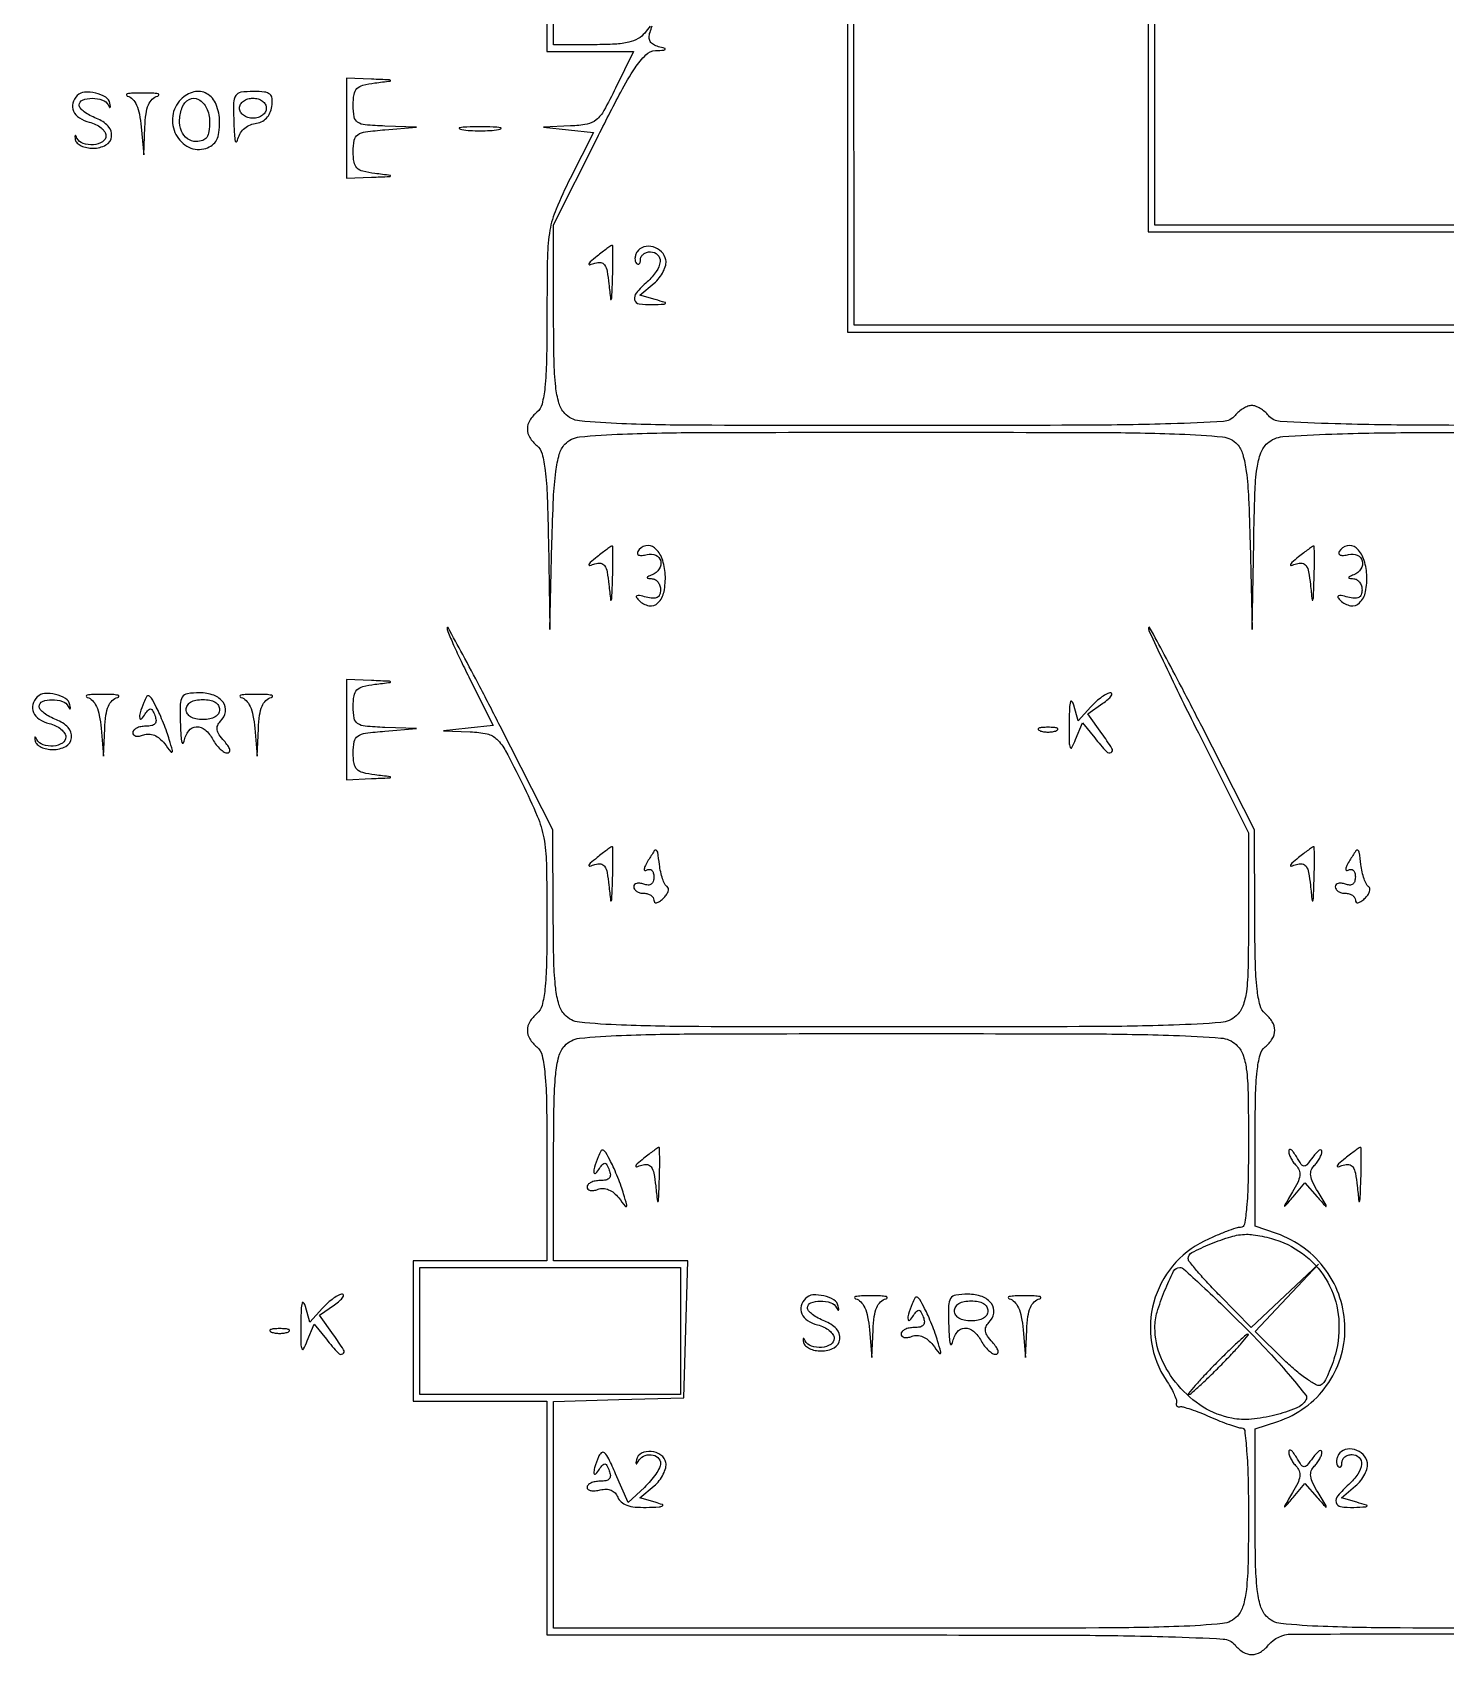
# Model space of a CAD drawing. Extents: x 8 to 431, y 55 to 556.
# Drawn here: x 8 to 219.5, y 55.1 to 297.8 of the extents above; entities that cross this region are included whole.
import ezdxf

# ---------------------------------------------------------------- set-up
doc = ezdxf.new("R2010")
doc.units = 0

msp = doc.modelspace()

# ---------------------------------------------------------------- linework, layer by layer
for points in [[(175, 350.5), (175, 268), (302.5, 268), (430, 268), (430, 163.5), (430, 59), (417.154988, 59, -0.013071), (406.239467, 59.285406, -0.190048), (402.791726, 60.85785, -0.181986), (401.268299, 64.389479, -0.011806), (401, 75.751189), (401, 88.844896), (404.412218, 89.971029, 0.15837), (411.701294, 95.318113, 0.158954), (414.442346, 103.919875, 0.156417), (411.59782, 112.587546, 0.153168), (404.221626, 118.072586), (401, 119.19565), (401, 186.597825), (401, 254), (266, 254), (131, 254), (130.947338, 306.25)], [(85, 327.024964), (85, 295), (91.489135, 295), (97.978269, 295), (95.280817, 289.5, -0.012344), (93.53065, 286.143671, -0.091796), (92.391888, 284.759491, -0.130568), (91.001229, 284.105439, -0.03461), (88.541682, 283.831897), (84.5, 283.663794), (88.232692, 283.272563), (91.965384, 282.881333), (88.482692, 275.965631, 0.016977), (86.367346, 271.384283, 0.057277), (85.443963, 268.223008, 0.037971), (85.077946, 264.334496, 0.004486), (85, 255.647409, -0.004446), (84.937979, 248.673148, -0.02107), (84.698799, 244.68615, -0.035525), (84.268029, 242.222085, -0.159836), (83.5, 241, 0.080199), (82.434111, 239.77984, 0.140402), (82.067499, 238.5, 0.140402), (82.434111, 237.22016, 0.080199), (83.5, 236, -0.157946), (84.266746, 234.789881, -0.033147), (84.734333, 232.293965, -0.020784), (85.041965, 228.325371, -0.004811), (85.217332, 221.627555), (85.434664, 208.5), (85.748747, 221.455972, -0.005087), (85.978972, 228.14387, -0.021512), (86.329693, 232.137236, -0.035701), (86.854242, 234.698738, -0.116068), (87.686402, 236.205972, -0.186651), (89.866275, 237.302809, -0.015371), (96.329111, 237.732452, -0.008205), (108.04299, 237.957752, -0.000705), (138, 238, -0.000705), (167.95701, 237.957752, -0.008205), (179.670889, 237.732452, -0.015371), (186.133725, 237.302809, -0.186651), (188.313598, 236.205972, -0.116068), (189.145758, 234.698738, -0.035701), (189.670307, 232.137236, -0.021512), (190.021028, 228.14387, -0.005087), (190.251253, 221.455972), (190.565336, 208.5), (190.782668, 221.595012, -0.004207), (190.965706, 228.912238, -0.026109), (191.286859, 232.653503, -0.054074), (191.850052, 234.897687, -0.120912), (192.828741, 236.345012, -0.166424), (195.139267, 237.337553, -0.011024), (202.467097, 237.732641, -0.007189), (215.199733, 237.954687, -0.000765), (244.828741, 238)], [(100.467718, 298.796578, 0.003123), (99.642211, 297.75, -0.103049), (98.653411, 296.910673, -0.067423), (97.2511, 296.376743, -0.043511), (95.212243, 296.084863, -0.013807), (92.139757, 296), (86, 296), (86, 327.524964)], [(245.122445, 239, -0.000828), (216.422776, 239.047551, -0.006364), (202.963288, 239.263488, -0.006665), (194.768886, 239.608683, -0.20861), (193, 240.5, 0.044245), (192.430915, 241.073934, 0.040219), (191.752108, 241.559375, 0.042584), (191.070227, 241.893232, 0.092812), (190.5, 242, 0.092812), (189.929773, 241.893232, 0.042584), (189.247892, 241.559375, 0.040219), (188.569085, 241.073934, 0.044245), (188, 240.5, -0.207775), (186.245034, 239.612173, -0.007155), (178.396372, 239.264084, -0.006632), (165.480229, 239.047773, -0.00087), (138.032543, 239, -0.000689), (107.792608, 239.04165, -0.008383), (96.20447, 239.267875, -0.016527), (89.867991, 239.707923, -0.185289), (87.654988, 240.828741, -0.11476), (86.799134, 242.369479, -0.042209), (86.316052, 244.826283, -0.02293), (86.064006, 248.763284, -0.00452), (86, 255.84302), (86, 269.028559), (92.507155, 282.014279, -0.004827), (96.047349, 288.912044, -0.026253), (98.193178, 292.521815, -0.050751), (99.807191, 294.476454, -0.1839), (101.257155, 295.116001, 0.004194), (102.492556, 295.190292, 0.224228), (102.693369, 295.302516, 0.516988), (102.646486, 295.437509, 0.007306), (101.676575, 295.703466, -0.070589), (100.930798, 296.01348, -0.1274), (100.467236, 296.479777, -0.134145), (100.302267, 297.094161, -0.082455), (100.429028, 297.837465, 0.006419), (100.750701, 298.806151, 0.542828)], [(242.826247, 59, -0.000692), (212.718712, 59.041676, -0.008417), (201.1762, 59.267951, -0.016627), (194.865493, 59.708425, -0.185147), (192.654988, 60.828741, -0.114449), (191.799882, 62.365908, -0.042349), (191.316515, 64.811899, -0.023049), (191.064189, 68.726738, -0.004569), (191, 75.751189), (191, 88.844896), (194.412218, 89.971029, 0.15837), (201.701294, 95.318113, 0.158954), (204.442346, 103.919875, 0.156417), (201.59782, 112.587546, 0.153168), (194.221626, 118.072586), (191, 119.19565), (191, 131.97538, -0.004761), (191.062997, 138.591731, -0.02188), (191.303696, 142.419719, -0.036786), (191.736738, 144.798258, -0.157391), (192.5, 146, 0.080199), (193.565889, 147.22016, 0.140402), (193.932501, 148.5, 0.140402), (193.565889, 149.77984, 0.080199), (192.5, 151, -0.158584), (191.733826, 152.212553, -0.035355), (191.293606, 154.655402, -0.021268), (191.037501, 158.584875, -0.004636), (190.947338, 165.372445), (190.894676, 178.5), (183, 194, 0.00212), (179.967834, 199.891298, 0.003748), (177.408915, 204.722892, 0.0011), (175.21354, 208.772636, 0.749873), (175.052662, 208.737504, 0.127509), (175.157549, 208.176081, 0.000913), (177.218594, 203.800083, 0.003411), (179.628955, 198.795167, 0.002169), (182.5, 193), (190, 178.024992), (190, 165.167483, -0.004118), (189.940031, 157.885406, -0.027227), (189.682263, 154.256374, -0.058416), (189.147824, 152.091689, -0.119688), (188.171259, 150.654988, -0.165585), (185.878988, 149.665852, -0.01158), (178.783558, 149.267951, -0.00742), (166.443001, 149.045531, -0.000796), (137.826247, 149, -0.000692), (107.718712, 149.041676, -0.008417), (96.1762, 149.267951, -0.016627), (89.865493, 149.708425, -0.185147), (87.654988, 150.828741, -0.11385), (86.801491, 152.35875, -0.041739), (86.309684, 154.801352, -0.023076), (86.040508, 158.689735, -0.004724), (85.947338, 165.578741), (85.894676, 178.5), (78, 194, 0.002151), (74.967813, 199.890453, 0.003806), (72.408915, 204.719229, 0.001136), (70.215748, 208.760787, 0.75011), (70.052662, 208.725036, 0.118743), (70.142968, 208.19427, 0.003653), (71.03851, 206.14623, 0.00699), (72.152045, 203.740491, 0.004759), (73.482692, 201.034369), (76.965384, 194.118667), (73.232692, 193.727437), (69.5, 193.336206), (73.530715, 193.168103, -0.043511), (76.056438, 192.84137, -0.142337), (77.52093, 192.044375, -0.075786), (78.81186, 190.304532, -0.006894), (81.280715, 185.483456, -0.014215), (83.563026, 180.520901, -0.055583), (84.531591, 177.293827, -0.040157), (84.916414, 173.468481, -0.004998), (85, 165.105901, -0.004717), (84.937136, 158.442861, -0.021771), (84.696643, 154.594109, -0.03662), (84.2639, 152.204441, -0.157718), (83.5, 151, 0.080199), (82.434111, 149.77984, 0.140402), (82.067499, 148.5, 0.140402), (82.434111, 147.22016, 0.080199), (83.5, 146, -0.166783), (84.281588, 144.718154, -0.031768), (84.705375, 141.97922, -0.018836), (84.940547, 137.489056, -0.003665), (85, 129.377555), (85, 114), (75, 114), (65, 114), (65, 103.5), (65, 93), (75, 93), (85, 93), (85, 75.5), (85, 58), (135.877555, 58, -0.000828), (164.577224, 57.952449, -0.006364), (178.036712, 57.736512, -0.006665), (186.231114, 57.391317, -0.20861), (188, 56.5, 0.080199), (189.22016, 55.434111, 0.140402), (190.5, 55.067499, 0.140402), (191.77984, 55.434111, 0.080199), (193, 56.5, -0.222289), (196.442594, 58.123261, -0.000786), (243, 58.196414, -0.000786)]]:
    msp.add_lwpolyline(points, format="xyb")
for points in [[(303.504586, 269), (176, 269), (176, 351.5)], [(130, 305.483456), (130, 253), (265, 253)]]:
    msp.add_lwpolyline(points)
for points in [[(14.708849, 288.375516, 0.131111), (14.054218, 287.244442, 0.173778), (14.148764, 286.067974, 0.143592), (15.017027, 285.056885, 0.082716), (16.5, 284.410644, -0.049341), (17.456356, 284.067489, -0.059134), (18.265625, 283.55872, -0.069524), (18.816581, 282.970385, -0.15466), (19, 282.391592, -0.262547), (18.483672, 281.476067, -0.115396), (17.114972, 281.031573, -0.103423), (15.577823, 281.219849, -0.198138), (14.658333, 282.025, 0.021854), (14.47198, 282.362824, 0.485648), (14.375208, 282.374375, 0.236791), (14.328524, 282.233682, 0.013819), (14.408333, 281.775, 0.159106), (14.684735, 281.287147, 0.073376), (15.296654, 280.874531, 0.061597), (16.131256, 280.594485, 0.050217), (17.069638, 280.5, 0.1255), (18.9886, 280.989367, 0.244553), (19.846644, 282.266134, 0.222293), (19.32576, 283.809746, 0.111599), (17.572763, 284.972336, -0.032522), (16.587883, 285.422047, -0.042058), (15.755749, 285.964184, -0.047731), (15.172992, 286.514623, -0.181587), (15, 286.975249, -0.310217), (15.506086, 287.712447, -0.092169), (16.92271, 287.975739, -0.080733), (18.483732, 287.721941, -0.199619), (19.341667, 286.975, 0.02232), (19.528118, 286.637741, 0.482015), (19.626262, 286.625625, 0.238062), (19.674298, 286.766839, 0.01415), (19.596672, 287.225, 0.211452), (18.953922, 288.138978, 0.077644), (17.458867, 288.746816, 0.075833), (15.810303, 288.878651, 0.180374)], [(30.2, 287.8, 0.165159), (28.983451, 285.332372, 0.152309), (29.467348, 282.54058, 0.164435), (31.402654, 280.660496, 0.190326), (33.952012, 280.484769, 0.08397), (34.916442, 280.9806, 0.113658), (35.547181, 281.726366, 0.086502), (35.893728, 282.834446, 0.032645), (36, 284.460399, 0.096029), (35.499449, 287.042614, 0.167908), (34.085582, 288.668855, 0.197786), (32.155539, 288.924909, 0.132457)], [(38.136182, 284.25, 0.008876), (38.215341, 282.545676, 0.037925), (38.357296, 281.538187, 0.4941), (38.526507, 281.459109, 0.228399), (38.697675, 281.688507, -0.076372), (39.02407, 282.598477, -0.077859), (39.607015, 283.36174, -0.078117), (40.393559, 283.908229, -0.077637), (41.311493, 284.188507, 0.075159), (42.252863, 284.470878, 0.088854), (43.009039, 285.009232, 0.087695), (43.538322, 285.783023, 0.071093), (43.819551, 286.75, 0.053387), (43.860755, 287.947116, 0.206043), (43.525711, 288.592774, 0.148135), (42.736387, 288.918705, 0.024371), (41.069551, 289, 0.033774), (39.189575, 288.872864, 0.224282), (38.422329, 288.374227, 0.136053), (38.111252, 287.303637, 0.010249)], [(55, 283.5), (55, 276), (58.75, 276.160037, 0.000452), (61.426656, 276.276691, 0.202828), (61.584473, 276.351893, 0.602997), (61.553502, 276.434336, 0.000683), (59.25, 276.723396, -0.02913), (57.462401, 277.051846, -0.138583), (56.566925, 277.559068, -0.156199), (56.127177, 278.424511, -0.040078), (56, 280.008567, -0.046116), (56.156018, 281.696559, -0.198938), (56.694553, 282.523795, -0.118756), (57.847215, 282.963673, -0.012368), (60.75, 283.264961), (65.5, 283.639504), (60.75, 283.819752, -0.011576), (57.793647, 284.000552, -0.124761), (56.669718, 284.388633, -0.208827), (56.145734, 285.191295, -0.041677), (56, 286.936642, -0.038303), (56.124581, 288.560487, -0.155897), (56.561012, 289.435984, -0.140669), (57.45347, 289.946433, -0.029152), (59.25, 290.276604, 0.000683), (61.553502, 290.565664, 0.602997), (61.584473, 290.648107, 0.202828), (61.426656, 290.723309, 0.000452), (58.75, 290.839963), (55, 291)], [(22.195573, 288.321156, -0.138963), (22.974312, 287.86086, -0.085142), (23.572657, 286.969011, -0.058304), (24.002483, 285.601717, -0.024421), (24.270866, 283.687158), (24.650586, 279.5), (24.825293, 283.676676, -0.022413), (24.998958, 285.676465, -0.065649), (25.357293, 287.009764, -0.102697), (25.930327, 287.850357, -0.128747), (26.75, 288.310674, 0.279395), (26.911685, 288.47732, 0.421517), (26.810937, 288.633659, 0.040136), (25.937901, 288.739189, 0.010016), (24.5, 288.767997, 0.009849), (23.060271, 288.739633, 0.038051), (22.173075, 288.636738, 0.384808), (22.058121, 288.483812, 0.315654)], [(34.5, 284.486305, -0.031034), (34.407535, 282.997993, -0.116231), (34.083715, 282.125862, -0.165281), (33.478851, 281.660044, -0.082349), (32.513695, 281.5, -0.160395), (31.202722, 281.931653, -0.137362), (30.306089, 283.083099, -0.109977), (30.018262, 284.764596, -0.079382), (30.412402, 286.63232, -0.18187), (31.45519, 287.806466, -0.246897), (32.848062, 287.807387, -0.167283), (34.062021, 286.519473, -0.106487)], [(43, 286.5, -0.130775), (42.846791, 285.924246, -0.10214), (42.416667, 285.4375, -0.08892), (41.769411, 285.111864, -0.072314), (41, 285, -0.072314), (40.230589, 285.111864, -0.08892), (39.583333, 285.4375, -0.10214), (39.153209, 285.924246, -0.130775), (39, 286.5, -0.130775), (39.153209, 287.075754, -0.10214), (39.583333, 287.5625, -0.08892), (40.230589, 287.888136, -0.072314), (41, 288, -0.072314), (41.769411, 287.888136, -0.08892), (42.416667, 287.5625, -0.10214), (42.846791, 287.075754, -0.130775)], [(72.25, 283.283746, 0.023547), (73.502218, 283.153981, 0.014044), (75, 283.111902, 0.014044), (76.497782, 283.153981, 0.023547), (77.75, 283.283746, 0.124239), (78.112409, 283.435926, 0.664672), (78.076563, 283.577962, 0.03126), (76.97062, 283.675363, 0.006336), (75, 283.700336, 0.006336), (73.02938, 283.675363, 0.03126), (71.923437, 283.577962, 0.664672), (71.887591, 283.435926, 0.124239)], [(92.5, 264.333664, 0.006251), (91.492388, 263.505302, 0.145542), (91.291036, 263.198754, 0.583789), (91.407657, 263.077206, 0.019996), (92.192814, 263.312138, -0.116372), (93.045342, 263.396836, -0.215502), (93.624367, 263.036079, -0.103158), (94.004731, 262.09338, -0.018265), (94.274711, 260.196671, 0.001682), (94.524614, 257.896683, 0.738129), (94.627766, 257.877114, 0.112478), (94.719875, 258.219847, 0.000788), (94.831897, 261.25, 0.004907), (94.878409, 263.069214, 0.008276), (94.877182, 264.595345, 0.002769), (94.84766, 265.884609, 0.443247), (94.75, 265.968197, 0.122408), (94.587003, 265.90495, 0.003631), (93.985937, 265.474934, 0.007046), (93.284489, 264.950101, 0.004781)], [(98.493101, 264.988837, 0.059114), (98.272696, 264.515129, 0.065921), (98.179697, 264.020206, 0.075311), (98.222196, 263.580012, 0.135524), (98.399864, 263.266802, 0.132256), (98.627352, 263.135822, 0.259615), (98.82371, 263.185665, 0.153621), (98.958272, 263.426605, 0.051163), (99, 263.833333, -0.127718), (99.115534, 264.278257, -0.100747), (99.440625, 264.657292, -0.089419), (99.926925, 264.912123, -0.076226), (100.5, 265, -0.195464), (101.567232, 264.566216, -0.231332), (101.930974, 263.550897, -0.124539), (101.373995, 262.064216, -0.057305), (100, 260.5, 0.030751), (98.384115, 258.846022, 0.236612), (98.126376, 257.826377, 0.311843), (98.793741, 257.205743, 0.045229), (100.75, 257.09968, 0.001949), (102.553589, 257.172095, 0.247934), (102.741624, 257.282292, 0.494197), (102.689135, 257.420336, 0.003057), (101.214629, 257.84968), (98.929258, 258.5), (101.029192, 260.295493, 0.049485), (101.808292, 261.107851, 0.048838), (102.416494, 262.060886, 0.05313), (102.776661, 263.005526, 0.11256), (102.803079, 263.78401, 0.151868), (102.15107, 265.001457, 0.126949), (100.877274, 265.73949, 0.137851), (99.485604, 265.737555, 0.18762)], [(92.5, 219.333664, 0.006251), (91.492388, 218.505302, 0.145542), (91.291036, 218.198754, 0.583789), (91.407657, 218.077206, 0.019996), (92.192814, 218.312138, -0.116372), (93.045342, 218.396836, -0.215502), (93.624367, 218.036079, -0.103158), (94.004731, 217.09338, -0.018265), (94.274711, 215.196671, 0.001682), (94.524614, 212.896683, 0.738129), (94.627766, 212.877114, 0.112478), (94.719875, 213.219847, 0.000788), (94.831897, 216.25, 0.004907), (94.878409, 218.069214, 0.008276), (94.877182, 219.595345, 0.002769), (94.84766, 220.884609, 0.443247), (94.75, 220.968197, 0.122408), (94.587003, 220.90495, 0.003631), (93.985937, 220.474934, 0.007046), (93.284489, 219.950101, 0.004781)], [(98.591857, 220.148627, 0.19935), (98.539597, 219.824866, 0.264676), (98.73917, 219.611065, 0.106695), (99.245233, 219.565533, 0.033243), (99.99862, 219.70989, -0.168703), (101.289845, 219.608346, -0.233176), (102.02651, 218.733556, -0.209999), (101.817596, 217.532766, -0.151399), (100.75, 216.662281, 0.009076), (100.090194, 216.382013, 0.295955), (100, 216.242982, 0.382689), (100.096611, 216.135242, 0.011437), (100.75, 216.078947, -0.12513), (101.22695, 215.925094, -0.093906), (101.632812, 215.548305, -0.084174), (101.905951, 215.006998, -0.07498), (102, 214.383369, -0.089569), (101.872075, 213.674986, -0.191242), (101.505144, 213.269271, -0.138658), (100.859399, 213.150381, -0.040595), (99.85595, 213.327419, 0.014405), (98.856441, 213.558255, 0.163596), (98.459667, 213.507932, 0.456411), (98.399219, 213.284286, 0.048294), (98.788732, 212.811268, 0.155419), (100.275937, 212.042623, 0.241722), (101.623492, 212.467882, 0.148826), (102.525608, 214.137871, 0.063906), (102.710152, 216.690824, 0.071835), (102.230013, 219.072866, 0.13329), (101.112694, 220.680587, 0.235615), (99.779796, 221.000627, 0.200129)], [(197.5, 219.333664, 0.006251), (196.492388, 218.505302, 0.145542), (196.291036, 218.198754, 0.583789), (196.407657, 218.077206, 0.019996), (197.192814, 218.312138, -0.116372), (198.045342, 218.396836, -0.215502), (198.624367, 218.036079, -0.103158), (199.004731, 217.09338, -0.018265), (199.274711, 215.196671, 0.001682), (199.524614, 212.896683, 0.738129), (199.627766, 212.877114, 0.112478), (199.719875, 213.219847, 0.000788), (199.831897, 216.25, 0.004907), (199.878409, 218.069214, 0.008276), (199.877182, 219.595345, 0.002769), (199.84766, 220.884609, 0.443247), (199.75, 220.968197, 0.122408), (199.587003, 220.90495, 0.003631), (198.985938, 220.474934, 0.007046), (198.284489, 219.950101, 0.004781)], [(203.591857, 220.148627, 0.19935), (203.539597, 219.824866, 0.264676), (203.73917, 219.611065, 0.106695), (204.245233, 219.565533, 0.033243), (204.99862, 219.70989, -0.168703), (206.289845, 219.608346, -0.233176), (207.02651, 218.733556, -0.209999), (206.817596, 217.532766, -0.151399), (205.75, 216.662281, 0.009076), (205.090194, 216.382013, 0.295955), (205, 216.242982, 0.382689), (205.096611, 216.135242, 0.011437), (205.75, 216.078947, -0.12513), (206.22695, 215.925094, -0.093906), (206.632812, 215.548305, -0.084174), (206.905951, 215.006998, -0.07498), (207, 214.383369, -0.089569), (206.872075, 213.674986, -0.191242), (206.505144, 213.269271, -0.138658), (205.859399, 213.150381, -0.040595), (204.85595, 213.327419, 0.014405), (203.856441, 213.558255, 0.163596), (203.459667, 213.507932, 0.456411), (203.399219, 213.284286, 0.048294), (203.788732, 212.811268, 0.155419), (205.275937, 212.042623, 0.241722), (206.623492, 212.467882, 0.148826), (207.525608, 214.137871, 0.063906), (207.710152, 216.690824, 0.071835), (207.230013, 219.072866, 0.13329), (206.112694, 220.680587, 0.235615), (204.779796, 221.000627, 0.200129)], [(55, 193.5), (55, 186), (58.75, 186.160037, 0.000452), (61.426656, 186.276691, 0.202828), (61.584473, 186.351893, 0.602997), (61.553502, 186.434336, 0.000683), (59.25, 186.723396, -0.02913), (57.462401, 187.051846, -0.138583), (56.566925, 187.559068, -0.156199), (56.127177, 188.424511, -0.040078), (56, 190.008567, -0.046116), (56.156018, 191.696559, -0.198938), (56.694553, 192.523795, -0.118756), (57.847215, 192.963673, -0.012368), (60.75, 193.264961), (65.5, 193.639504), (60.75, 193.819752, -0.011576), (57.793647, 194.000552, -0.124761), (56.669718, 194.388633, -0.208827), (56.145734, 195.191295, -0.041677), (56, 196.936642, -0.038303), (56.124581, 198.560487, -0.155897), (56.561012, 199.435984, -0.140669), (57.45347, 199.946433, -0.029152), (59.25, 200.276604, 0.000683), (61.553502, 200.565664, 0.602997), (61.584473, 200.648107, 0.202828), (61.426656, 200.723309, 0.000452), (58.75, 200.839963), (55, 201)], [(8.708849, 198.375516, 0.131111), (8.054218, 197.244442, 0.173778), (8.148764, 196.067974, 0.143592), (9.017027, 195.056885, 0.082716), (10.5, 194.410644, -0.049341), (11.456356, 194.067489, -0.059134), (12.265625, 193.55872, -0.069524), (12.816581, 192.970385, -0.15466), (13, 192.391592, -0.262547), (12.483672, 191.476067, -0.115396), (11.114972, 191.031573, -0.103423), (9.577823, 191.219849, -0.198138), (8.658333, 192.025, 0.021854), (8.47198, 192.362824, 0.485648), (8.375208, 192.374375, 0.236791), (8.328524, 192.233682, 0.013819), (8.408333, 191.775, 0.159106), (8.684735, 191.287147, 0.073376), (9.296654, 190.874531, 0.061597), (10.131256, 190.594485, 0.050217), (11.069638, 190.5, 0.1255), (12.9886, 190.989367, 0.244553), (13.846644, 192.266134, 0.222293), (13.32576, 193.809746, 0.111599), (11.572763, 194.972336, -0.032522), (10.587883, 195.422047, -0.042058), (9.755749, 195.964184, -0.047731), (9.172992, 196.514623, -0.181587), (9, 196.975249, -0.310217), (9.506086, 197.712447, -0.092169), (10.92271, 197.975739, -0.080733), (12.483732, 197.721941, -0.199619), (13.341667, 196.975, 0.02232), (13.528118, 196.637741, 0.482015), (13.626262, 196.625625, 0.238062), (13.674298, 196.766839, 0.01415), (13.596672, 197.225, 0.211452), (12.953922, 198.138978, 0.077644), (11.458867, 198.746816, 0.075833), (9.810303, 198.878651, 0.180374)], [(16.195573, 198.321156, -0.138963), (16.974312, 197.86086, -0.085142), (17.572657, 196.969011, -0.058304), (18.002483, 195.601717, -0.024421), (18.270866, 193.687158), (18.650586, 189.5), (18.825293, 193.676676, -0.022413), (18.998958, 195.676465, -0.065649), (19.357293, 197.009764, -0.102697), (19.930327, 197.850357, -0.128747), (20.75, 198.310674, 0.279395), (20.911685, 198.47732, 0.421517), (20.810937, 198.633659, 0.040136), (19.937901, 198.739189, 0.010016), (18.5, 198.767997, 0.009849), (17.060271, 198.739633, 0.038051), (16.173075, 198.636738, 0.384808), (16.058121, 198.483812, 0.315654)], [(24.655634, 197.544981, 0.015457), (24.114141, 195.991989, 0.108611), (24.043987, 195.198746, 0.625344), (24.302279, 195.111733, 0.053318), (24.876149, 195.833846, -0.034191), (25.342289, 196.468719, -0.265879), (25.674583, 196.589781, -0.234956), (25.97747, 196.368061, -0.027745), (26.329452, 195.583846, -0.073594), (26.490254, 194.863013, -0.198126), (26.328932, 194.373954, -0.166847), (25.840076, 194.087302, -0.049964), (24.968615, 194, 0.047233), (24.21517, 193.928666, 0.067215), (23.578281, 193.715469, 0.087366), (23.148829, 193.401336, 0.193608), (23, 193.031385, 0.204363), (23.134699, 192.715591, 0.141439), (23.483103, 192.532685, 0.091977), (24.014591, 192.522596, 0.05053), (24.644608, 192.693865, -0.103139), (25.422821, 192.820137, -0.086938), (26.239126, 192.639195, -0.076224), (27.034312, 192.1585, -0.055878), (27.748035, 191.41248, 0.003201), (28.712195, 190.165129, 0.417947), (28.88719, 190.144988, 0.300311), (28.951541, 190.345782, 0.002511), (28.47879, 192, 0.015295), (28.112127, 193.129179, 0.008857), (27.606299, 194.463801, 0.008847), (27.051036, 195.785645, 0.014692), (26.530997, 196.876768, 0.011834), (25.807432, 198.208172, 0.178623), (25.409752, 198.54029, 0.365213), (25.062407, 198.410325, 0.036522)], [(30.136182, 194.25, 0.008987), (30.215645, 192.547331, 0.039868), (30.359663, 191.55625, 0.525484), (30.531558, 191.487763, 0.200632), (30.705733, 191.75, -0.110054), (31.379046, 193.301264, -0.224647), (32.51763, 193.923436, -0.197984), (33.839996, 193.46641, -0.089167), (35, 192, 0.040155), (35.492301, 191.234747, 0.044735), (36.084889, 190.5875, 0.049756), (36.684971, 190.14014, 0.136127), (37.190171, 190, 0.267115), (37.471726, 190.161972, 0.204458), (37.516282, 190.521338, 0.083577), (37.238634, 191.100884, 0.030516), (36.668641, 191.813654, -0.034745), (35.943222, 192.736662, -0.105496), (35.643962, 193.472159, -0.14721), (35.719279, 194.117909, -0.094522), (36.146436, 194.746436, 0.158067), (36.870456, 196.165234, 0.200218), (36.528179, 197.582965, 0.149212), (35.123505, 198.634176, 0.086771), (33.031385, 199, 0.034946), (31.182752, 198.870638, 0.224586), (30.420456, 198.369496, 0.134545), (30.111459, 197.294542, 0.010271)], [(36, 196.5, -0.140575), (35.822179, 195.88002, -0.118484), (35.333333, 195.4, -0.088208), (34.543379, 195.09863, -0.04716), (33.5, 195, -0.04716), (32.456621, 195.09863, -0.088208), (31.666667, 195.4, -0.118484), (31.177821, 195.88002, -0.140575), (31, 196.5, -0.140575), (31.177821, 197.11998, -0.118484), (31.666667, 197.6, -0.088208), (32.456621, 197.90137, -0.04716), (33.5, 198, -0.04716), (34.543379, 197.90137, -0.088208), (35.333333, 197.6, -0.118484), (35.822179, 197.11998, -0.140575)], [(39.195573, 198.321156, -0.138963), (39.974312, 197.86086, -0.085142), (40.572657, 196.969011, -0.058304), (41.002483, 195.601717, -0.024421), (41.270866, 193.687158), (41.650586, 189.5), (41.825293, 193.676676, -0.022413), (41.998958, 195.676465, -0.065649), (42.357293, 197.009764, -0.102697), (42.930327, 197.850357, -0.128747), (43.75, 198.310674, 0.279395), (43.911685, 198.47732, 0.421517), (43.810938, 198.633659, 0.040136), (42.937901, 198.739189, 0.010016), (41.5, 198.767997, 0.009849), (40.060271, 198.739633, 0.038051), (39.173075, 198.636738, 0.384808), (39.058121, 198.483812, 0.315654)], [(163.163066, 194.5, 0.003532), (163.162501, 191.586266, 0.091239), (163.309918, 190.814942, 0.643591), (163.579735, 190.799746, 0.025), (164.135081, 192), (165.14339, 194.5), (166.981987, 192.25, 0.012855), (168.781761, 190.159568, 0.365491), (169.438709, 190.071374, 0.413772), (169.571515, 190.668665, 0.013231), (168.0496, 192.930343), (165.963013, 195.860685), (168.204013, 197.430343, 0.020836), (168.994822, 198.034868, 0.058689), (169.473135, 198.538913, 0.194644), (169.553701, 198.844861, 0.377488), (169.377494, 199, 0.124023), (168.843019, 198.865354, 0.030468), (168.066497, 198.384454, 0.029329), (167.217982, 197.706603, 0.025641), (166.413595, 196.904523), (164.517214, 194.809046), (163.858287, 197.154523, 0.09123), (163.579318, 197.723536, 0.629619), (163.353636, 197.67994, 0.055472), (163.208789, 196.690201, 0.006807)], [(158.75, 193.337719, 0.057986), (159.320008, 193.181385, 0.037979), (160, 193.12966, 0.037979), (160.679992, 193.181385, 0.057986), (161.25, 193.337719, 0.174857), (161.459382, 193.525001, 0.447206), (161.398438, 193.693942, 0.078554), (160.89144, 193.810911, 0.017491), (160, 193.842105, 0.017491), (159.10856, 193.810911, 0.078554), (158.601562, 193.693942, 0.447206), (158.540618, 193.525001, 0.174857)], [(92.5, 174.333664, 0.006251), (91.492388, 173.505302, 0.145542), (91.291036, 173.198754, 0.583789), (91.407657, 173.077206, 0.019996), (92.192814, 173.312138, -0.116372), (93.045342, 173.396836, -0.215502), (93.624367, 173.036079, -0.103158), (94.004731, 172.09338, -0.018265), (94.274711, 170.196671, 0.001682), (94.524614, 167.896683, 0.738129), (94.627766, 167.877114, 0.112478), (94.719875, 168.219847, 0.000788), (94.831897, 171.25, 0.004907), (94.878409, 173.069214, 0.008276), (94.877182, 174.595345, 0.002769), (94.84766, 175.884609, 0.443247), (94.75, 175.968197, 0.122408), (94.587003, 175.90495, 0.003631), (93.985937, 175.474934, 0.007046), (93.284489, 174.950101, 0.004781)], [(100.176175, 173.934814, 0.020095), (99.733331, 173.148565, 0.076517), (99.55666, 172.615494, 0.359075), (99.664088, 172.428814, 0.232223), (99.926175, 172.454374, -0.134164), (100.338543, 172.576011, -0.195196), (100.688451, 172.442127, -0.141609), (100.922703, 172.049971, -0.064368), (101, 171.452028, -0.071974), (100.902706, 170.779636, -0.165183), (100.611286, 170.36692, -0.171662), (100.13787, 170.226386, -0.078904), (99.5, 170.361626, 0.055937), (98.925634, 170.511135, 0.100118), (98.440625, 170.483616, 0.147206), (98.122486, 170.289193, 0.184534), (98, 169.968615, 0.152681), (98.115494, 169.599211, 0.098158), (98.440625, 169.284531, 0.08088), (98.926468, 169.07223, 0.062722), (99.5, 169, -0.067535), (100.073363, 168.922201, -0.084261), (100.559375, 168.694668, -0.099626), (100.884383, 168.356949, -0.142866), (101, 167.960573, 0.197282), (101.119674, 167.669071, 0.247291), (101.394288, 167.582067, 0.10782), (101.836167, 167.765176, 0.03513), (102.389335, 168.210573, 0.046875), (102.863197, 168.741149, 0.079478), (103.135817, 169.269061, 0.117994), (103.172486, 169.708957, 0.2176), (102.979568, 170.00325, -0.139975), (102.648863, 170.372317, -0.029774), (102.315258, 171.177119, -0.028967), (102.029157, 172.189151, -0.024025), (101.840233, 173.292708, 0.005331), (101.59215, 175.15871, 0.271301), (101.371641, 175.43551, 0.352716), (101.072552, 175.33973, 0.007389)], [(197.5, 174.333664, 0.006251), (196.492388, 173.505302, 0.145542), (196.291036, 173.198754, 0.583789), (196.407657, 173.077206, 0.019996), (197.192814, 173.312138, -0.116372), (198.045342, 173.396836, -0.215502), (198.624367, 173.036079, -0.103158), (199.004731, 172.09338, -0.018265), (199.274711, 170.196671, 0.001682), (199.524614, 167.896683, 0.738129), (199.627766, 167.877114, 0.112478), (199.719875, 168.219847, 0.000788), (199.831897, 171.25, 0.004907), (199.878409, 173.069214, 0.008276), (199.877182, 174.595345, 0.002769), (199.84766, 175.884609, 0.443247), (199.75, 175.968197, 0.122408), (199.587003, 175.90495, 0.003631), (198.985938, 175.474934, 0.007046), (198.284489, 174.950101, 0.004781)], [(205.176175, 173.934814, 0.020095), (204.733331, 173.148565, 0.076517), (204.55666, 172.615494, 0.359075), (204.664088, 172.428814, 0.232223), (204.926175, 172.454374, -0.134164), (205.338543, 172.576011, -0.195196), (205.688451, 172.442127, -0.141609), (205.922703, 172.049971, -0.064368), (206, 171.452028, -0.071974), (205.902706, 170.779636, -0.165183), (205.611286, 170.36692, -0.171662), (205.13787, 170.226386, -0.078904), (204.5, 170.361626, 0.055937), (203.925634, 170.511135, 0.100118), (203.440625, 170.483616, 0.147206), (203.122486, 170.289193, 0.184534), (203, 169.968615, 0.152681), (203.115494, 169.599211, 0.098158), (203.440625, 169.284531, 0.08088), (203.926468, 169.07223, 0.062722), (204.5, 169, -0.067535), (205.073363, 168.922201, -0.084261), (205.559375, 168.694668, -0.099626), (205.884383, 168.356949, -0.142866), (206, 167.960573, 0.197282), (206.119674, 167.669071, 0.247291), (206.394288, 167.582067, 0.10782), (206.836167, 167.765176, 0.03513), (207.389335, 168.210573, 0.046875), (207.863197, 168.741149, 0.079478), (208.135817, 169.269061, 0.117994), (208.172486, 169.708957, 0.2176), (207.979568, 170.00325, -0.139975), (207.648863, 170.372317, -0.029774), (207.315258, 171.177119, -0.028967), (207.029157, 172.189151, -0.024025), (206.840233, 173.292708, 0.005331), (206.59215, 175.15871, 0.271301), (206.371641, 175.43551, 0.352716), (206.072552, 175.33973, 0.007389)], [(188.171259, 146.345012, -0.119636), (189.147722, 144.908778, -0.05844), (189.682197, 142.745394, -0.027247), (189.940005, 139.119174, -0.004124), (190, 131.845012, -0.004909), (189.940516, 125.785909, -0.018078), (189.726951, 121.961576, -0.020831), (189.39411, 119.48497, -0.363767), (188.815724, 119, 0.0799), (188.122944, 118.888582, 0.010773), (186.729242, 118.394843, 0.012203), (185.092016, 117.728697, 0.010005), (183.375833, 116.939892, 0.108181), (178.631792, 113.209409, 0.105747), (175.832579, 107.808897, 0.10597), (175.490633, 101.745447, 0.10907), (177.676678, 96.144229, -0.017527), (178.337501, 95.076802, -0.022992), (178.860066, 94.05643, -0.021466), (179.21068, 93.189704, -0.158746), (179.222384, 92.75, 0.094726), (179.195039, 92.475708, 0.160215), (179.285638, 92.26568, 0.163923), (179.481214, 92.153478, 0.100079), (179.75, 92.154444, -0.121598), (180.222693, 92.136037, -0.010745), (181.371815, 91.777527, -0.013552), (182.739198, 91.276831, -0.010144), (184.217881, 90.654444, 0.009443), (185.71702, 90.020974, 0.011438), (187.14682, 89.485993, 0.010114), (188.363019, 89.08978, 0.073811), (188.967881, 89, -0.380305), (189.433916, 88.585593, -0.009736), (189.73041, 85.559655, -0.013957), (189.93706, 81.453884, -0.005594), (190, 75.828741, -0.004528), (189.935966, 68.757602, -0.022948), (189.683876, 64.824047, -0.042231), (189.20075, 62.368925, -0.114712), (188.345012, 60.828741, -0.186367), (186.112834, 59.70405, -0.015768), (179.57321, 59.267299, -0.008126), (167.626261, 59.041452, -0.000663), (136.345012, 59), (86, 59), (86, 75.963788), (86, 92.927576), (95.75, 93.213788), (105.5, 93.5), (105.784983, 103.75), (106.069966, 114), (96.034983, 114), (86, 114), (86, 129.171259, -0.00366), (86.060602, 137.449254, -0.020604), (86.307407, 141.864204, -0.039161), (86.784431, 144.55701, -0.121075), (87.654988, 146.171259, -0.185147), (89.865493, 147.291575, -0.016627), (96.1762, 147.732049, -0.008417), (107.718712, 147.958324, -0.000692), (137.826247, 148, -0.000796), (166.443001, 147.954469, -0.00742), (178.783558, 147.732049, -0.01158), (185.878988, 147.334148, -0.165585)], [(92.655634, 129.544981, 0.015457), (92.114141, 127.991989, 0.108611), (92.043987, 127.198746, 0.625344), (92.302279, 127.111733, 0.053318), (92.876149, 127.833846, -0.034191), (93.342289, 128.468719, -0.265879), (93.674583, 128.589781, -0.234956), (93.97747, 128.368061, -0.027745), (94.329452, 127.583846, -0.073594), (94.490254, 126.863013, -0.198126), (94.328932, 126.373954, -0.166847), (93.840076, 126.087302, -0.049964), (92.968615, 126, 0.047233), (92.21517, 125.928666, 0.067215), (91.578281, 125.715469, 0.087366), (91.148829, 125.401336, 0.193608), (91, 125.031385, 0.204363), (91.134699, 124.715591, 0.141439), (91.483103, 124.532685, 0.091977), (92.014591, 124.522596, 0.05053), (92.644608, 124.693865, -0.103139), (93.422821, 124.820137, -0.086938), (94.239126, 124.639195, -0.076224), (95.034312, 124.1585, -0.055878), (95.748035, 123.41248, 0.003201), (96.712195, 122.165129, 0.417947), (96.88719, 122.144988, 0.300311), (96.951541, 122.345782, 0.002511), (96.47879, 124, 0.015295), (96.112127, 125.129179, 0.008857), (95.606299, 126.463801, 0.008847), (95.051036, 127.785645, 0.014692), (94.530997, 128.876768, 0.011834), (93.807432, 130.208172, 0.178623), (93.409752, 130.54029, 0.365213), (93.062407, 130.410325, 0.036522)], [(99.5, 129.333664, 0.006251), (98.492388, 128.505302, 0.145542), (98.291036, 128.198754, 0.583789), (98.407657, 128.077206, 0.019996), (99.192814, 128.312138, -0.116372), (100.045342, 128.396836, -0.215502), (100.624367, 128.036079, -0.103158), (101.004731, 127.09338, -0.018265), (101.274711, 125.196671, 0.001682), (101.524614, 122.896683, 0.738129), (101.627766, 122.877114, 0.112478), (101.719875, 123.219847, 0.000788), (101.831897, 126.25, 0.004907), (101.878409, 128.069214, 0.008276), (101.877182, 129.595345, 0.002769), (101.84766, 130.884609, 0.443247), (101.75, 130.968197, 0.122408), (101.587003, 130.90495, 0.003631), (100.985937, 130.474934, 0.007046), (100.284489, 129.950101, 0.004781)], [(196.030409, 130.45, 0.086146), (196.100117, 129.965567, 0.03895), (196.34635, 129.371021, 0.037057), (196.711351, 128.768392, 0.041707), (197.148653, 128.251347, -0.110659), (197.595104, 127.547059, -0.120939), (197.678905, 126.742991, -0.077773), (197.371338, 125.720149, -0.024053), (196.604643, 124.301347, 0.000543), (195.432111, 122.356045, 0.163506), (195.392855, 122.178167, 0.657424), (195.464909, 122.155822, 0.000941), (196.681878, 123.581824), (198.451776, 125.663648), (200.285238, 123.581824, 0.0009), (201.567861, 122.130729, 0.628105), (201.645329, 122.152712, 0.181452), (201.612877, 122.324816, 0.00054), (200.410697, 124.301347, -0.024008), (199.636434, 125.720241, -0.077867), (199.324434, 126.742991, -0.121397), (199.405869, 127.547033, -0.111167), (199.851347, 128.251347, 0.038339), (200.290908, 128.764031, 0.034879), (200.662583, 129.353727, 0.036677), (200.919379, 129.929789, 0.08672), (201, 130.39113, 0.321268), (200.866322, 130.577704, 0.227549), (200.60119, 130.545709, 0.069396), (200.16538, 130.174032, 0.023683), (199.642348, 129.525559, -0.014358), (198.751984, 128.378542, -0.23041), (198.317989, 128.179985, -0.243917), (197.909105, 128.404594, -0.016012), (197.172757, 129.58443, 0.02292), (196.741719, 130.254294, 0.076341), (196.378517, 130.628864, 0.290758), (196.1537, 130.647455, 0.270963)], [(204.5, 129.333664, 0.006251), (203.492388, 128.505302, 0.145542), (203.291036, 128.198754, 0.583789), (203.407657, 128.077206, 0.019996), (204.192814, 128.312138, -0.116372), (205.045342, 128.396836, -0.215502), (205.624367, 128.036079, -0.103158), (206.004731, 127.09338, -0.018265), (206.274711, 125.196671, 0.001682), (206.524614, 122.896683, 0.738129), (206.627766, 122.877114, 0.112478), (206.719875, 123.219847, 0.000788), (206.831897, 126.25, 0.004907), (206.878409, 128.069214, 0.008276), (206.877182, 129.595345, 0.002769), (206.84766, 130.884609, 0.443247), (206.75, 130.968197, 0.122408), (206.587003, 130.90495, 0.003631), (205.985938, 130.474934, 0.007046), (205.284489, 129.950101, 0.004781)], [(194.6849, 116.933388, -0.091219), (199.093496, 114.266049, -0.096993), (202.152304, 110.253811, -0.095439), (203.503398, 105.327676, -0.085311), (203.011369, 100.042222, -0.019229), (202.525158, 98.478673, -0.023168), (201.945538, 97.053493, -0.022699), (201.357239, 95.917896, -0.124093), (200.879549, 95.425557, -0.265189), (200.224337, 95.402531, -0.026765), (198.831045, 96.231725, -0.027959), (197.170298, 97.484443, -0.018469), (195.402997, 99.095202), (190.992545, 103.423733), (195.746272, 108.461866), (200.5, 113.5), (195.464005, 108.748379), (190.42801, 103.996758), (185.714005, 108.782728, -0.007439), (183.907717, 110.672007, -0.010983), (182.384739, 112.387222, -0.006449), (181.167201, 113.858704, -0.17123), (181, 114.332623, -0.281466), (181.546473, 115.226479, -0.019403), (184.347833, 116.526619, -0.026873), (187.376095, 117.604623, -0.06769), (189.6849, 117.960858, -0.037756), (190.721612, 117.901115, -0.01741), (192.054922, 117.675185, -0.01713), (193.447183, 117.339002, -0.022751)], [(189.894341, 103.6061, -0.008348), (193.434455, 99.930464, -0.013414), (196.313632, 96.668172, -0.007147), (198.570111, 93.889036, -0.315168), (198.610662, 93.179056, -0.158556), (197.127837, 91.92316, -0.036186), (193.960883, 90.88808, -0.037903), (190.438787, 90.291524, -0.069476), (187.536268, 90.427218, -0.094015), (183.221269, 92.115378, -0.076631), (179.4638, 95.367079, -0.077347), (176.888861, 99.566135, -0.099248), (176, 104, -0.07204), (176.337011, 106.326901, -0.026046), (177.45284, 109.483859, -0.018585), (178.802987, 112.435631, -0.283401), (179.718724, 113, -0.186193), (180.256589, 112.792514, -0.002284), (183.046382, 110.240542, -0.006402), (186.249383, 107.206733, -0.0041)], [(48.163066, 104.5, 0.003532), (48.162501, 101.586266, 0.091239), (48.309918, 100.814942, 0.643591), (48.579735, 100.799746, 0.025), (49.135081, 102), (50.14339, 104.5), (51.981987, 102.25, 0.012855), (53.781761, 100.159568, 0.365491), (54.438709, 100.071374, 0.413772), (54.571515, 100.668665, 0.013231), (53.0496, 102.930343), (50.963013, 105.860685), (53.204013, 107.430343, 0.020836), (53.994822, 108.034868, 0.058689), (54.473135, 108.538913, 0.194644), (54.553701, 108.844861, 0.377488), (54.377494, 109, 0.124023), (53.843019, 108.865354, 0.030468), (53.066497, 108.384454, 0.029329), (52.217982, 107.706603, 0.025641), (51.413595, 106.904523), (49.517214, 104.809046), (48.858287, 107.154523, 0.09123), (48.579318, 107.723536, 0.629619), (48.353636, 107.67994, 0.055472), (48.208789, 106.690201, 0.006807)], [(123.708849, 108.375516, 0.131111), (123.054218, 107.244442, 0.173778), (123.148764, 106.067974, 0.143592), (124.017027, 105.056885, 0.082716), (125.5, 104.410644, -0.049341), (126.456356, 104.067489, -0.059134), (127.265625, 103.55872, -0.069524), (127.816581, 102.970385, -0.15466), (128, 102.391592, -0.262547), (127.483672, 101.476067, -0.115396), (126.114972, 101.031573, -0.103423), (124.577823, 101.219849, -0.198138), (123.658333, 102.025, 0.021854), (123.47198, 102.362824, 0.485648), (123.375208, 102.374375, 0.236791), (123.328524, 102.233682, 0.013819), (123.408333, 101.775, 0.159106), (123.684735, 101.287147, 0.073376), (124.296654, 100.874531, 0.061597), (125.131256, 100.594485, 0.050217), (126.069638, 100.5, 0.1255), (127.9886, 100.989367, 0.244553), (128.846644, 102.266134, 0.222293), (128.32576, 103.809746, 0.111599), (126.572763, 104.972336, -0.032522), (125.587883, 105.422047, -0.042058), (124.755749, 105.964184, -0.047731), (124.172992, 106.514623, -0.181587), (124, 106.975249, -0.310217), (124.506086, 107.712447, -0.092169), (125.92271, 107.975739, -0.080733), (127.483732, 107.721941, -0.199619), (128.341667, 106.975, 0.02232), (128.528118, 106.637741, 0.482015), (128.626262, 106.625625, 0.238062), (128.674298, 106.766839, 0.01415), (128.596672, 107.225, 0.211452), (127.953922, 108.138978, 0.077644), (126.458867, 108.746816, 0.075833), (124.810303, 108.878651, 0.180374)], [(131.195573, 108.321156, -0.138963), (131.974312, 107.86086, -0.085142), (132.572657, 106.969011, -0.058304), (133.002483, 105.601717, -0.024421), (133.270866, 103.687158), (133.650586, 99.5), (133.825293, 103.676676, -0.022413), (133.998958, 105.676465, -0.065649), (134.357293, 107.009764, -0.102697), (134.930327, 107.850357, -0.128747), (135.75, 108.310674, 0.279395), (135.911685, 108.47732, 0.421517), (135.810937, 108.633659, 0.040136), (134.937901, 108.739189, 0.010016), (133.5, 108.767997, 0.009849), (132.060271, 108.739633, 0.038051), (131.173075, 108.636738, 0.384808), (131.058121, 108.483812, 0.315654)], [(139.655634, 107.544981, 0.015457), (139.114141, 105.991989, 0.108611), (139.043987, 105.198746, 0.625344), (139.302279, 105.111733, 0.053318), (139.876149, 105.833846, -0.034191), (140.342289, 106.468719, -0.265879), (140.674583, 106.589781, -0.234956), (140.97747, 106.368061, -0.027745), (141.329452, 105.583846, -0.073594), (141.490254, 104.863013, -0.198126), (141.328932, 104.373954, -0.166847), (140.840076, 104.087302, -0.049964), (139.968615, 104, 0.047233), (139.21517, 103.928666, 0.067215), (138.578281, 103.715469, 0.087366), (138.148829, 103.401336, 0.193608), (138, 103.031385, 0.204363), (138.134699, 102.715591, 0.141439), (138.483103, 102.532685, 0.091977), (139.014591, 102.522596, 0.05053), (139.644608, 102.693865, -0.103139), (140.422821, 102.820137, -0.086938), (141.239126, 102.639195, -0.076224), (142.034312, 102.1585, -0.055878), (142.748035, 101.41248, 0.003201), (143.712195, 100.165129, 0.417947), (143.88719, 100.144988, 0.300311), (143.951541, 100.345782, 0.002511), (143.47879, 102, 0.015295), (143.112127, 103.129179, 0.008857), (142.606299, 104.463801, 0.008847), (142.051036, 105.785645, 0.014692), (141.530997, 106.876768, 0.011834), (140.807432, 108.208172, 0.178623), (140.409752, 108.54029, 0.365213), (140.062407, 108.410325, 0.036522)], [(145.136182, 104.25, 0.008987), (145.215645, 102.547331, 0.039868), (145.359663, 101.55625, 0.525484), (145.531558, 101.487763, 0.200632), (145.705733, 101.75, -0.110054), (146.379046, 103.301264, -0.224647), (147.51763, 103.923436, -0.197984), (148.839996, 103.46641, -0.089167), (150, 102, 0.040155), (150.492301, 101.234747, 0.044735), (151.084889, 100.5875, 0.049756), (151.684971, 100.14014, 0.136127), (152.190171, 100, 0.267115), (152.471726, 100.161972, 0.204458), (152.516282, 100.521338, 0.083577), (152.238634, 101.100884, 0.030516), (151.668641, 101.813654, -0.034745), (150.943222, 102.736662, -0.105496), (150.643962, 103.472159, -0.14721), (150.719279, 104.117909, -0.094522), (151.146436, 104.746436, 0.158067), (151.870456, 106.165234, 0.200218), (151.528179, 107.582965, 0.149212), (150.123505, 108.634176, 0.086771), (148.031385, 109, 0.034946), (146.182752, 108.870638, 0.224586), (145.420456, 108.369496, 0.134545), (145.111459, 107.294542, 0.010271)], [(151, 106.5, -0.140575), (150.822179, 105.88002, -0.118484), (150.333333, 105.4, -0.088208), (149.543379, 105.09863, -0.04716), (148.5, 105, -0.04716), (147.456621, 105.09863, -0.088208), (146.666667, 105.4, -0.118484), (146.177821, 105.88002, -0.140575), (146, 106.5, -0.140575), (146.177821, 107.11998, -0.118484), (146.666667, 107.6, -0.088208), (147.456621, 107.90137, -0.04716), (148.5, 108, -0.04716), (149.543379, 107.90137, -0.088208), (150.333333, 107.6, -0.118484), (150.822179, 107.11998, -0.140575)], [(154.195573, 108.321156, -0.138963), (154.974312, 107.86086, -0.085142), (155.572657, 106.969011, -0.058304), (156.002483, 105.601717, -0.024421), (156.270866, 103.687158), (156.650586, 99.5), (156.825293, 103.676676, -0.022413), (156.998958, 105.676465, -0.065649), (157.357293, 107.009764, -0.102697), (157.930327, 107.850357, -0.128747), (158.75, 108.310674, 0.279395), (158.911685, 108.47732, 0.421517), (158.810937, 108.633659, 0.040136), (157.937901, 108.739189, 0.010016), (156.5, 108.767997, 0.009849), (155.060271, 108.739633, 0.038051), (154.173075, 108.636738, 0.384808), (154.058121, 108.483812, 0.315654)], [(43.75, 103.337719, 0.057986), (44.320008, 103.181385, 0.037979), (45, 103.12966, 0.037979), (45.679992, 103.181385, 0.057986), (46.25, 103.337719, 0.174857), (46.459382, 103.525001, 0.447206), (46.398438, 103.693942, 0.078554), (45.89144, 103.810911, 0.017491), (45, 103.842105, 0.017491), (44.10856, 103.810911, 0.078554), (43.601562, 103.693942, 0.447206), (43.540618, 103.525001, 0.174857)], [(185, 98.5, 0.005315), (183.341221, 96.773493, 0.009649), (182.027781, 95.321875, 0.005222), (181.018986, 94.138017, 0.636069), (181.083584, 94, 0.183746), (181.40394, 94.121842, 0.003583), (182.734031, 95.321875, 0.008106), (184.271216, 96.775353, 0.005286), (186, 98.5, 0.005315), (187.658779, 100.226507, 0.009649), (188.972219, 101.678125, 0.005222), (189.981014, 102.861983, 0.636069), (189.916416, 103, 0.183746), (189.59606, 102.878158, 0.003583), (188.265969, 101.678125, 0.008106), (186.728784, 100.224647, 0.005286)], [(92.69432, 84.645794, 0.014814), (92.130366, 83.035052, 0.102146), (92.044192, 82.205997, 0.632708), (92.300431, 82.114624, 0.055084), (92.876149, 82.833846, -0.034191), (93.342289, 83.468719, -0.265879), (93.674583, 83.589781, -0.234956), (93.97747, 83.368061, -0.027745), (94.329452, 82.583846, -0.073594), (94.490254, 81.863013, -0.198126), (94.328932, 81.373954, -0.166847), (93.840076, 81.087302, -0.049964), (92.968615, 81, 0.044091), (92.215022, 80.933418, 0.063895), (91.578281, 80.733751, 0.083691), (91.147553, 80.440038, 0.204098), (91, 80.09362, 0.242554), (91.156702, 79.7896, 0.107133), (91.583931, 79.60619, 0.07087), (92.226196, 79.573692, 0.041231), (92.987849, 79.707073, -0.064507), (93.867158, 79.819299, -0.09915), (94.616896, 79.667675, -0.109508), (95.199237, 79.256015, -0.092991), (95.594837, 78.613454, 0.12659), (96.099339, 77.904154, 0.090102), (96.94912, 77.416485, 0.063957), (98.184768, 77.148552, 0.028294), (99.856989, 77.09968, 0.004433), (101.79682, 77.169973, 0.115413), (102.297147, 77.311083, 0.64424), (102.281889, 77.504948, 0.017601), (101.214629, 77.84968), (98.929258, 78.5), (101.029192, 80.295493, 0.049804), (101.808121, 81.108708, 0.048977), (102.415845, 82.064259, 0.053238), (102.775184, 83.012552, 0.111988), (102.800868, 83.795493, 0.195058), (102.070889, 84.920614, 0.128835), (100.606342, 85.461413, 0.140412), (99.153331, 85.194715, 0.231603), (98.408333, 84.225, 0.013819), (98.328524, 83.766318, 0.236791), (98.375208, 83.625625, 0.485648), (98.47198, 83.637176, 0.021854), (98.658333, 83.975, -0.165666), (99.44204, 84.753485, -0.136703), (100.606432, 84.967756, -0.157239), (101.602257, 84.544774, -0.217645), (102, 83.674314, -0.117614), (101.842609, 83.014473, -0.030907), (101.28935, 82.070427, -0.029625), (100.506723, 81.043333, -0.026569), (99.580766, 80.075875), (97.161531, 77.803122), (95.275085, 82.129143, 0.009395), (94.245279, 84.374592, 0.087519), (93.625388, 85.236718, 0.379717), (93.14105, 85.259509, 0.132164)], [(196.030409, 85.45, 0.086146), (196.100117, 84.965567, 0.03895), (196.34635, 84.371021, 0.037057), (196.711351, 83.768392, 0.041707), (197.148653, 83.251347, -0.110659), (197.595104, 82.547059, -0.120939), (197.678905, 81.742991, -0.077773), (197.371338, 80.720149, -0.024053), (196.604643, 79.301347, 0.000543), (195.432111, 77.356045, 0.163506), (195.392855, 77.178167, 0.657424), (195.464909, 77.155822, 0.000941), (196.681878, 78.581824), (198.451776, 80.663648), (200.285238, 78.581824, 0.0009), (201.567861, 77.130729, 0.628105), (201.645329, 77.152712, 0.181452), (201.612877, 77.324816, 0.00054), (200.410697, 79.301347, -0.024008), (199.636434, 80.720241, -0.077867), (199.324434, 81.742991, -0.121397), (199.405869, 82.547033, -0.111167), (199.851347, 83.251347, 0.038339), (200.290908, 83.764031, 0.034879), (200.662583, 84.353727, 0.036677), (200.919379, 84.929789, 0.08672), (201, 85.39113, 0.321268), (200.866322, 85.577704, 0.227549), (200.60119, 85.545709, 0.069396), (200.16538, 85.174032, 0.023683), (199.642348, 84.525559, -0.014358), (198.751984, 83.378542, -0.23041), (198.317989, 83.179985, -0.243917), (197.909105, 83.404594, -0.016012), (197.172757, 84.58443, 0.02292), (196.741719, 85.254294, 0.076341), (196.378517, 85.628864, 0.290758), (196.1537, 85.647455, 0.270963)], [(203.493101, 84.988837, 0.059114), (203.272696, 84.515129, 0.065921), (203.179697, 84.020206, 0.075311), (203.222196, 83.580012, 0.135524), (203.399864, 83.266802, 0.132256), (203.627352, 83.135822, 0.259615), (203.82371, 83.185665, 0.153621), (203.958272, 83.426605, 0.051163), (204, 83.833333, -0.127718), (204.115534, 84.278257, -0.100747), (204.440625, 84.657292, -0.089419), (204.926925, 84.912123, -0.076226), (205.5, 85, -0.195464), (206.567232, 84.566216, -0.231332), (206.930974, 83.550897, -0.124539), (206.373995, 82.064216, -0.057305), (205, 80.5, 0.030751), (203.384115, 78.846022, 0.236612), (203.126376, 77.826377, 0.311843), (203.793741, 77.205743, 0.045229), (205.75, 77.09968, 0.001949), (207.553589, 77.172095, 0.247934), (207.741624, 77.282292, 0.494197), (207.689135, 77.420336, 0.003057), (206.214629, 77.84968), (203.929258, 78.5), (206.029192, 80.295493, 0.049485), (206.808292, 81.107851, 0.048838), (207.416494, 82.060886, 0.05313), (207.776661, 83.005526, 0.11256), (207.803079, 83.78401, 0.151868), (207.15107, 85.001457, 0.126949), (205.877274, 85.73949, 0.137851), (204.485604, 85.737555, 0.18762)]]:
    msp.add_lwpolyline(points, format="xyb", close=True)
msp.add_lwpolyline([(105, 103.5), (105, 94), (85.5, 94), (66, 94), (66, 103.5), (66, 113), (85.5, 113), (105, 113)], close=True)

doc.saveas('drawing.dxf')
